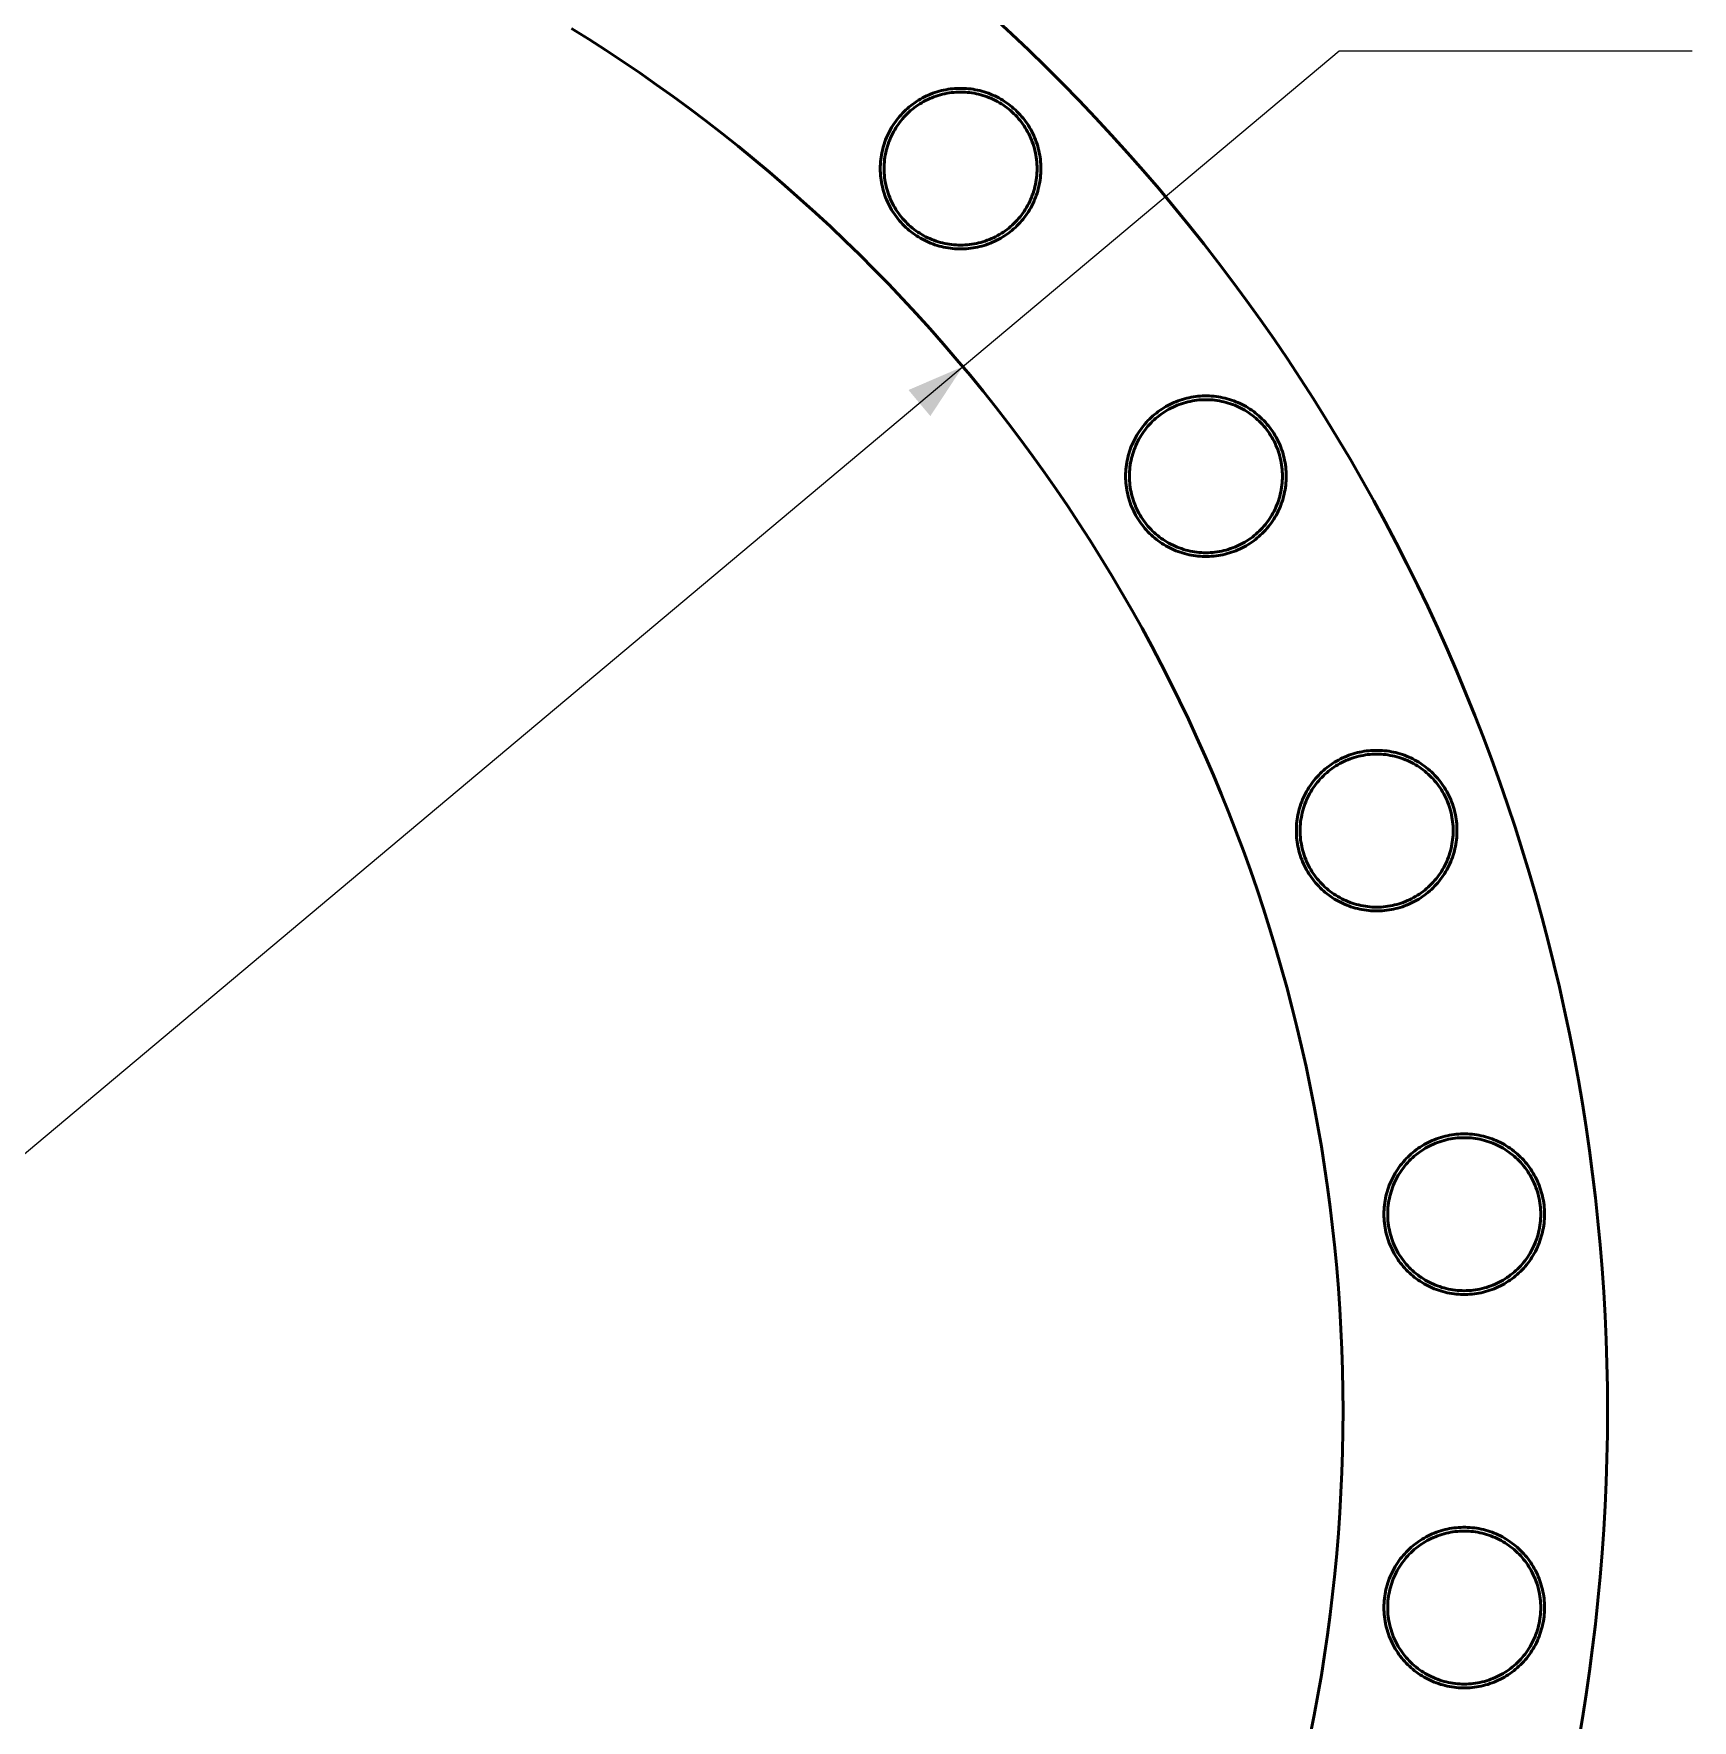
# Model space of a CAD drawing. Header units: millimetres. Extents: x 0 to 841, y 0 to 594.
# Drawn here: x 520.6 to 608.4, y 406.6 to 495.9 of the extents above; entities that cross this region are included whole.
import ezdxf

# ---------------------------------------------------------------- set-up
doc = ezdxf.new("R2010")
doc.units = ezdxf.units.MM
doc.layers.add('COTA', color=7, linetype='CONTINUOUS', lineweight=25)
doc.layers.add('VIS', color=7, linetype='CONTINUOUS', lineweight=50)

msp = doc.modelspace()

# ---------------------------------------------------------------- linework, layer by layer
at = {"layer": 'COTA'}
for p, q in [((438.061, 367.67), (589.738, 494.941)), ((589.738, 494.941), (608.425, 494.941))]:
    msp.add_line(p, q, dxfattribs=at)
msp.add_solid([(569.821, 478.229), (566.944, 476.99), (568.101, 475.611)], dxfattribs=at)
at = {"layer": 'VIS'}
for points in [[(571.474, 496.701), (572.395, 495.846), (573.306, 494.98), (574.206, 494.103), (575.094, 493.214), (575.972, 492.315), (576.838, 491.404), (577.692, 490.483), (578.535, 489.55), (579.366, 488.608), (580.185, 487.655), (580.992, 486.692), (581.787, 485.718), (582.57, 484.735), (583.34, 483.742), (584.097, 482.74), (584.842, 481.728), (585.575, 480.707), (586.294, 479.676), (587, 478.637), (587.693, 477.589), (588.373, 476.532), (589.04, 475.467), (589.693, 474.393), (590.333, 473.312), (590.959, 472.222), (591.571, 471.125), (592.17, 470.02), (592.754, 468.907), (593.325, 467.788), (593.881, 466.661), (594.423, 465.527), (594.951, 464.387), (595.465, 463.24), (595.964, 462.087), (596.448, 460.927), (596.918, 459.762), (597.374, 458.59), (597.814, 457.414), (598.24, 456.231), (598.651, 455.044), (599.046, 453.851), (599.427, 452.653), (599.793, 451.451), (600.143, 450.244), (600.479, 449.033), (600.799, 447.818), (601.104, 446.599), (601.393, 445.376), (601.667, 444.15), (601.926, 442.92), (602.169, 441.687), (602.397, 440.452), (602.609, 439.213), (602.806, 437.972), (602.987, 436.728), (603.152, 435.483), (603.302, 434.235), (603.436, 432.985), (603.554, 431.734), (603.657, 430.482), (603.743, 429.228), (603.814, 427.974), (603.87, 426.718), (603.909, 425.462), (603.933, 424.206), (603.941, 422.949)], [(549.106, 496.135), (550.022, 495.561), (550.931, 494.977), (551.832, 494.38), (552.726, 493.773), (553.612, 493.154), (554.49, 492.525), (555.361, 491.884), (556.223, 491.232), (557.077, 490.57), (557.922, 489.897), (558.759, 489.213), (559.587, 488.519), (560.407, 487.815), (561.218, 487.1), (562.019, 486.375), (562.812, 485.641), (563.595, 484.896), (564.369, 484.141), (565.133, 483.377), (565.887, 482.603), (566.632, 481.82), (567.367, 481.028), (568.092, 480.226), (568.806, 479.416), (569.511, 478.596), (570.205, 477.768), (570.888, 476.931), (571.561, 476.085), (572.224, 475.231), (572.875, 474.369), (573.516, 473.499), (574.146, 472.62), (574.764, 471.734), (575.372, 470.841), (575.968, 469.939), (576.553, 469.03), (577.126, 468.114), (577.688, 467.191), (578.238, 466.261), (578.776, 465.324), (579.303, 464.38), (579.818, 463.43), (580.32, 462.473), (580.811, 461.51), (581.29, 460.541), (581.756, 459.566), (582.21, 458.586), (582.651, 457.599), (583.081, 456.607), (583.497, 455.61), (583.901, 454.608), (584.293, 453.601), (584.672, 452.589), (585.038, 451.572), (585.391, 450.55), (585.732, 449.525), (586.059, 448.495), (586.374, 447.461), (586.675, 446.423), (586.964, 445.382), (587.239, 444.337), (587.501, 443.288), (587.75, 442.237), (587.986, 441.182), (588.208, 440.124), (588.417, 439.064), (588.613, 438.001), (588.796, 436.936), (588.965, 435.869), (589.12, 434.799), (589.263, 433.728), (589.391, 432.655), (589.506, 431.58), (589.608, 430.504), (589.696, 429.427), (589.771, 428.349), (589.832, 427.27), (589.88, 426.191), (589.914, 425.11), (589.934, 424.03), (589.941, 422.949)], [(549.106, 496.135), (550.022, 495.561), (550.931, 494.977), (551.832, 494.38), (552.726, 493.773), (553.612, 493.154), (554.49, 492.525), (555.361, 491.884), (556.223, 491.232), (557.077, 490.57), (557.922, 489.897), (558.759, 489.213), (559.587, 488.519), (560.407, 487.815), (561.218, 487.1), (562.019, 486.375), (562.812, 485.641), (563.595, 484.896), (564.369, 484.141), (565.133, 483.377), (565.887, 482.603), (566.632, 481.82), (567.367, 481.028), (568.092, 480.226), (568.806, 479.416), (569.511, 478.596), (570.205, 477.768), (570.888, 476.931), (571.561, 476.085), (572.224, 475.231), (572.875, 474.369), (573.516, 473.499), (574.146, 472.62), (574.764, 471.734), (575.372, 470.841), (575.968, 469.939), (576.553, 469.03), (577.126, 468.114), (577.688, 467.191), (578.238, 466.261), (578.776, 465.324), (579.303, 464.38), (579.818, 463.43), (580.32, 462.473), (580.811, 461.51), (581.29, 460.541), (581.756, 459.566), (582.21, 458.586), (582.651, 457.599), (583.081, 456.607), (583.497, 455.61), (583.901, 454.608), (584.293, 453.601), (584.672, 452.589), (585.038, 451.572), (585.391, 450.55), (585.732, 449.525), (586.059, 448.495), (586.374, 447.461), (586.675, 446.423), (586.964, 445.382), (587.239, 444.337), (587.501, 443.288), (587.75, 442.237), (587.986, 441.182), (588.208, 440.124), (588.417, 439.064), (588.613, 438.001), (588.796, 436.936), (588.965, 435.869), (589.12, 434.799), (589.263, 433.728), (589.391, 432.655), (589.506, 431.58), (589.608, 430.504), (589.696, 429.427), (589.771, 428.349), (589.832, 427.27), (589.88, 426.191), (589.914, 425.11), (589.934, 424.03), (589.941, 422.949)], [(573.952, 488.71), (573.95, 488.83), (573.945, 488.951), (573.936, 489.071), (573.924, 489.19), (573.909, 489.31), (573.89, 489.428), (573.868, 489.547), (573.843, 489.664), (573.814, 489.781), (573.783, 489.897), (573.747, 490.012), (573.709, 490.126), (573.667, 490.239), (573.622, 490.35), (573.574, 490.461), (573.523, 490.57), (573.469, 490.677), (573.412, 490.783), (573.352, 490.887), (573.289, 490.989), (573.223, 491.09), (573.154, 491.189), (573.082, 491.285), (573.008, 491.38), (572.931, 491.473), (572.852, 491.563), (572.77, 491.651), (572.685, 491.737), (572.599, 491.82), (572.509, 491.901), (572.418, 491.979), (572.324, 492.054), (572.229, 492.127), (572.131, 492.197), (572.031, 492.265), (571.93, 492.329), (571.827, 492.391), (571.722, 492.449), (571.615, 492.505), (571.507, 492.558), (571.397, 492.607), (571.286, 492.654), (571.174, 492.697), (571.061, 492.737), (570.946, 492.774), (570.831, 492.807), (570.714, 492.838), (570.597, 492.865), (570.479, 492.888), (570.361, 492.909), (570.241, 492.926), (570.122, 492.939), (570.002, 492.95), (569.882, 492.956), (569.762, 492.96), (569.641, 492.96), (569.521, 492.956), (569.401, 492.95), (569.281, 492.939), (569.162, 492.926), (569.043, 492.909), (568.924, 492.888), (568.806, 492.865), (568.689, 492.838), (568.573, 492.807), (568.457, 492.774), (568.343, 492.737), (568.229, 492.697), (568.117, 492.654), (568.006, 492.607), (567.896, 492.558), (567.788, 492.505), (567.682, 492.449), (567.577, 492.391), (567.473, 492.329), (567.372, 492.265), (567.272, 492.197), (567.174, 492.127), (567.079, 492.054), (566.985, 491.979), (566.894, 491.901), (566.805, 491.82), (566.718, 491.737), (566.633, 491.651), (566.551, 491.563), (566.472, 491.473), (566.395, 491.38), (566.321, 491.285), (566.249, 491.189), (566.18, 491.09), (566.115, 490.989), (566.051, 490.887), (565.991, 490.783), (565.934, 490.677), (565.88, 490.57), (565.829, 490.461), (565.781, 490.35), (565.736, 490.239), (565.694, 490.126), (565.656, 490.012), (565.621, 489.897), (565.589, 489.781), (565.56, 489.664), (565.535, 489.547), (565.513, 489.428), (565.494, 489.31), (565.479, 489.19), (565.467, 489.071), (565.458, 488.951), (565.453, 488.83), (565.452, 488.71), (565.453, 488.59), (565.458, 488.47), (565.467, 488.35), (565.479, 488.23), (565.494, 488.111), (565.513, 487.992), (565.535, 487.874), (565.56, 487.756), (565.589, 487.639), (565.621, 487.523), (565.656, 487.408), (565.694, 487.294), (565.736, 487.181), (565.781, 487.07), (565.829, 486.96), (565.88, 486.851), (565.934, 486.743), (565.991, 486.637), (566.051, 486.533), (566.115, 486.431), (566.18, 486.33), (566.249, 486.232), (566.321, 486.135), (566.395, 486.04), (566.472, 485.948), (566.551, 485.857), (566.633, 485.769), (566.718, 485.684), (566.805, 485.601), (566.894, 485.52), (566.985, 485.442), (567.079, 485.366), (567.174, 485.293), (567.272, 485.223), (567.372, 485.156), (567.473, 485.091), (567.577, 485.03), (567.682, 484.971), (567.788, 484.915), (567.896, 484.863), (568.006, 484.813), (568.117, 484.767), (568.229, 484.723), (568.343, 484.683), (568.457, 484.646), (568.573, 484.613), (568.689, 484.583), (568.806, 484.556), (568.924, 484.532), (569.043, 484.512), (569.162, 484.495), (569.281, 484.481), (569.401, 484.471), (569.521, 484.464), (569.641, 484.461), (569.762, 484.461), (569.882, 484.464), (570.002, 484.471), (570.122, 484.481), (570.241, 484.495), (570.361, 484.512), (570.479, 484.532), (570.597, 484.556), (570.714, 484.583), (570.831, 484.613), (570.946, 484.646), (571.061, 484.683), (571.174, 484.723), (571.286, 484.767), (571.397, 484.813), (571.507, 484.863), (571.615, 484.915), (571.722, 484.971), (571.827, 485.03), (571.93, 485.091), (572.031, 485.156), (572.131, 485.223), (572.229, 485.293), (572.324, 485.366), (572.418, 485.442), (572.509, 485.52), (572.599, 485.601), (572.685, 485.684), (572.77, 485.769), (572.852, 485.857), (572.931, 485.948), (573.008, 486.04), (573.082, 486.135), (573.154, 486.232), (573.223, 486.33), (573.289, 486.431), (573.352, 486.533), (573.412, 486.637), (573.469, 486.743), (573.523, 486.851), (573.574, 486.96), (573.622, 487.07), (573.667, 487.181), (573.709, 487.294), (573.747, 487.408), (573.783, 487.523), (573.814, 487.639), (573.843, 487.756), (573.868, 487.874), (573.89, 487.992), (573.909, 488.111), (573.924, 488.23), (573.936, 488.35), (573.945, 488.47), (573.95, 488.59), (573.952, 488.71)], [(573.752, 488.71), (573.75, 488.59), (573.744, 488.47), (573.736, 488.351), (573.723, 488.231), (573.707, 488.112), (573.688, 487.994), (573.665, 487.876), (573.638, 487.759), (573.608, 487.643), (573.575, 487.527), (573.538, 487.413), (573.498, 487.3), (573.455, 487.188), (573.408, 487.078), (573.358, 486.968), (573.305, 486.861), (573.248, 486.755), (573.189, 486.651), (573.126, 486.548), (573.061, 486.448), (572.992, 486.349), (572.921, 486.253), (572.847, 486.158), (572.77, 486.066), (572.69, 485.976), (572.608, 485.889), (572.523, 485.804), (572.435, 485.722), (572.346, 485.642), (572.253, 485.565), (572.159, 485.491), (572.063, 485.42), (571.964, 485.351), (571.864, 485.286), (571.761, 485.223), (571.657, 485.163), (571.551, 485.107), (571.443, 485.054), (571.334, 485.004), (571.224, 484.957), (571.112, 484.914), (570.999, 484.874), (570.884, 484.837), (570.769, 484.803), (570.653, 484.773), (570.536, 484.747), (570.418, 484.724), (570.3, 484.705), (570.181, 484.689), (570.061, 484.676), (569.942, 484.667), (569.822, 484.662), (569.702, 484.66), (569.582, 484.662), (569.462, 484.667), (569.342, 484.676), (569.223, 484.689), (569.104, 484.705), (568.985, 484.724), (568.867, 484.747), (568.75, 484.773), (568.634, 484.803), (568.519, 484.837), (568.405, 484.874), (568.291, 484.914), (568.18, 484.957), (568.069, 485.004), (567.96, 485.054), (567.852, 485.107), (567.746, 485.163), (567.642, 485.223), (567.54, 485.286), (567.439, 485.351), (567.341, 485.42), (567.244, 485.491), (567.15, 485.565), (567.058, 485.642), (566.968, 485.722), (566.881, 485.804), (566.796, 485.889), (566.713, 485.976), (566.634, 486.066), (566.557, 486.158), (566.482, 486.253), (566.411, 486.349), (566.343, 486.448), (566.277, 486.548), (566.214, 486.651), (566.155, 486.755), (566.098, 486.861), (566.045, 486.968), (565.995, 487.078), (565.949, 487.188), (565.905, 487.3), (565.865, 487.413), (565.828, 487.527), (565.795, 487.643), (565.765, 487.759), (565.738, 487.876), (565.715, 487.994), (565.696, 488.112), (565.68, 488.231), (565.668, 488.351), (565.659, 488.47), (565.653, 488.59), (565.652, 488.71), (565.653, 488.83), (565.659, 488.95), (565.668, 489.07), (565.68, 489.189), (565.696, 489.308), (565.715, 489.427), (565.738, 489.544), (565.765, 489.661), (565.795, 489.778), (565.828, 489.893), (565.865, 490.007), (565.905, 490.12), (565.949, 490.232), (565.995, 490.343), (566.045, 490.452), (566.098, 490.56), (566.155, 490.665), (566.214, 490.77), (566.277, 490.872), (566.343, 490.973), (566.411, 491.071), (566.482, 491.168), (566.557, 491.262), (566.634, 491.354), (566.713, 491.444), (566.796, 491.531), (566.881, 491.616), (566.968, 491.698), (567.058, 491.778), (567.15, 491.855), (567.244, 491.929), (567.341, 492.001), (567.439, 492.069), (567.54, 492.135), (567.642, 492.197), (567.746, 492.257), (567.852, 492.313), (567.96, 492.367), (568.069, 492.417), (568.18, 492.463), (568.291, 492.507), (568.405, 492.547), (568.519, 492.584), (568.634, 492.617), (568.75, 492.647), (568.867, 492.673), (568.985, 492.696), (569.104, 492.716), (569.223, 492.732), (569.342, 492.744), (569.462, 492.753), (569.582, 492.758), (569.702, 492.76), (569.822, 492.758), (569.942, 492.753), (570.061, 492.744), (570.181, 492.732), (570.3, 492.716), (570.418, 492.696), (570.536, 492.673), (570.653, 492.647), (570.769, 492.617), (570.884, 492.584), (570.999, 492.547), (571.112, 492.507), (571.224, 492.463), (571.334, 492.417), (571.443, 492.367), (571.551, 492.313), (571.657, 492.257), (571.761, 492.197), (571.864, 492.135), (571.964, 492.069), (572.063, 492.001), (572.159, 491.929), (572.253, 491.855), (572.346, 491.778), (572.435, 491.698), (572.523, 491.616), (572.608, 491.531), (572.69, 491.444), (572.77, 491.354), (572.847, 491.262), (572.921, 491.168), (572.992, 491.071), (573.061, 490.973), (573.126, 490.872), (573.189, 490.77), (573.248, 490.665), (573.305, 490.56), (573.358, 490.452), (573.408, 490.343), (573.455, 490.232), (573.498, 490.12), (573.538, 490.007), (573.575, 489.893), (573.608, 489.778), (573.638, 489.661), (573.665, 489.544), (573.688, 489.427), (573.707, 489.308), (573.723, 489.189), (573.736, 489.07), (573.744, 488.95), (573.75, 488.83), (573.752, 488.71)], [(586.936, 472.428), (586.934, 472.548), (586.929, 472.669), (586.921, 472.789), (586.909, 472.908), (586.894, 473.028), (586.875, 473.146), (586.853, 473.265), (586.828, 473.382), (586.799, 473.499), (586.767, 473.615), (586.732, 473.73), (586.693, 473.844), (586.652, 473.957), (586.607, 474.069), (586.559, 474.179), (586.508, 474.288), (586.454, 474.395), (586.396, 474.501), (586.336, 474.605), (586.273, 474.708), (586.207, 474.808), (586.138, 474.907), (586.067, 475.004), (585.993, 475.098), (585.916, 475.191), (585.836, 475.281), (585.754, 475.369), (585.67, 475.455), (585.583, 475.538), (585.494, 475.619), (585.402, 475.697), (585.309, 475.772), (585.213, 475.845), (585.116, 475.915), (585.016, 475.983), (584.914, 476.047), (584.811, 476.109), (584.706, 476.167), (584.599, 476.223), (584.491, 476.276), (584.382, 476.325), (584.271, 476.372), (584.158, 476.415), (584.045, 476.455), (583.931, 476.492), (583.815, 476.526), (583.699, 476.556), (583.581, 476.583), (583.463, 476.607), (583.345, 476.627), (583.226, 476.644), (583.106, 476.657), (582.986, 476.668), (582.866, 476.674), (582.746, 476.678), (582.626, 476.678), (582.506, 476.674), (582.386, 476.668), (582.266, 476.657), (582.146, 476.644), (582.027, 476.627), (581.909, 476.607), (581.791, 476.583), (581.673, 476.556), (581.557, 476.526), (581.442, 476.492), (581.327, 476.455), (581.214, 476.415), (581.101, 476.372), (580.99, 476.325), (580.881, 476.276), (580.773, 476.223), (580.666, 476.167), (580.561, 476.109), (580.458, 476.047), (580.356, 475.983), (580.257, 475.915), (580.159, 475.845), (580.063, 475.772), (579.97, 475.697), (579.878, 475.619), (579.789, 475.538), (579.702, 475.455), (579.618, 475.369), (579.536, 475.281), (579.456, 475.191), (579.379, 475.098), (579.305, 475.004), (579.234, 474.907), (579.165, 474.808), (579.099, 474.708), (579.036, 474.605), (578.976, 474.501), (578.919, 474.395), (578.864, 474.288), (578.813, 474.179), (578.765, 474.069), (578.72, 473.957), (578.679, 473.844), (578.64, 473.73), (578.605, 473.615), (578.573, 473.499), (578.545, 473.382), (578.519, 473.265), (578.497, 473.146), (578.479, 473.028), (578.463, 472.908), (578.451, 472.789), (578.443, 472.669), (578.438, 472.548), (578.436, 472.428), (578.438, 472.308), (578.443, 472.188), (578.451, 472.068), (578.463, 471.948), (578.479, 471.829), (578.497, 471.71), (578.519, 471.592), (578.545, 471.474), (578.573, 471.357), (578.605, 471.241), (578.64, 471.126), (578.679, 471.012), (578.72, 470.9), (578.765, 470.788), (578.813, 470.678), (578.864, 470.569), (578.919, 470.461), (578.976, 470.356), (579.036, 470.251), (579.099, 470.149), (579.165, 470.048), (579.234, 469.95), (579.305, 469.853), (579.379, 469.758), (579.456, 469.666), (579.536, 469.575), (579.618, 469.487), (579.702, 469.402), (579.789, 469.319), (579.878, 469.238), (579.97, 469.16), (580.063, 469.084), (580.159, 469.011), (580.257, 468.941), (580.356, 468.874), (580.458, 468.809), (580.561, 468.748), (580.666, 468.689), (580.773, 468.633), (580.881, 468.581), (580.99, 468.531), (581.101, 468.485), (581.214, 468.441), (581.327, 468.401), (581.442, 468.365), (581.557, 468.331), (581.673, 468.301), (581.791, 468.274), (581.909, 468.25), (582.027, 468.23), (582.146, 468.213), (582.266, 468.199), (582.386, 468.189), (582.506, 468.182), (582.626, 468.179), (582.746, 468.179), (582.866, 468.182), (582.986, 468.189), (583.106, 468.199), (583.226, 468.213), (583.345, 468.23), (583.463, 468.25), (583.581, 468.274), (583.699, 468.301), (583.815, 468.331), (583.931, 468.365), (584.045, 468.401), (584.158, 468.441), (584.271, 468.485), (584.382, 468.531), (584.491, 468.581), (584.599, 468.633), (584.706, 468.689), (584.811, 468.748), (584.914, 468.809), (585.016, 468.874), (585.116, 468.941), (585.213, 469.011), (585.309, 469.084), (585.402, 469.16), (585.494, 469.238), (585.583, 469.319), (585.67, 469.402), (585.754, 469.487), (585.836, 469.575), (585.916, 469.666), (585.993, 469.758), (586.067, 469.853), (586.138, 469.95), (586.207, 470.048), (586.273, 470.149), (586.336, 470.251), (586.396, 470.356), (586.454, 470.461), (586.508, 470.569), (586.559, 470.678), (586.607, 470.788), (586.652, 470.9), (586.693, 471.012), (586.732, 471.126), (586.767, 471.241), (586.799, 471.357), (586.828, 471.474), (586.853, 471.592), (586.875, 471.71), (586.894, 471.829), (586.909, 471.948), (586.921, 472.068), (586.929, 472.188), (586.934, 472.308), (586.936, 472.428)], [(586.736, 472.428), (586.734, 472.308), (586.729, 472.188), (586.72, 472.069), (586.708, 471.949), (586.692, 471.83), (586.672, 471.712), (586.649, 471.594), (586.623, 471.477), (586.593, 471.361), (586.559, 471.245), (586.523, 471.131), (586.483, 471.018), (586.439, 470.906), (586.392, 470.796), (586.342, 470.686), (586.289, 470.579), (586.233, 470.473), (586.173, 470.369), (586.111, 470.266), (586.045, 470.166), (585.977, 470.067), (585.905, 469.971), (585.831, 469.876), (585.754, 469.784), (585.674, 469.695), (585.592, 469.607), (585.507, 469.522), (585.42, 469.44), (585.33, 469.36), (585.238, 469.283), (585.144, 469.209), (585.047, 469.138), (584.949, 469.069), (584.848, 469.004), (584.746, 468.941), (584.641, 468.882), (584.535, 468.825), (584.428, 468.772), (584.319, 468.722), (584.208, 468.675), (584.096, 468.632), (583.983, 468.592), (583.869, 468.555), (583.754, 468.521), (583.637, 468.492), (583.52, 468.465), (583.402, 468.442), (583.284, 468.423), (583.165, 468.407), (583.046, 468.394), (582.926, 468.385), (582.806, 468.38), (582.686, 468.378), (582.566, 468.38), (582.446, 468.385), (582.326, 468.394), (582.207, 468.407), (582.088, 468.423), (581.97, 468.442), (581.852, 468.465), (581.735, 468.492), (581.619, 468.521), (581.503, 468.555), (581.389, 468.592), (581.276, 468.632), (581.164, 468.675), (581.053, 468.722), (580.944, 468.772), (580.837, 468.825), (580.731, 468.882), (580.626, 468.941), (580.524, 469.004), (580.424, 469.069), (580.325, 469.138), (580.228, 469.209), (580.134, 469.283), (580.042, 469.36), (579.952, 469.44), (579.865, 469.522), (579.78, 469.607), (579.698, 469.695), (579.618, 469.784), (579.541, 469.876), (579.467, 469.971), (579.395, 470.067), (579.327, 470.166), (579.261, 470.266), (579.199, 470.369), (579.139, 470.473), (579.083, 470.579), (579.03, 470.686), (578.98, 470.796), (578.933, 470.906), (578.889, 471.018), (578.849, 471.131), (578.813, 471.245), (578.779, 471.361), (578.749, 471.477), (578.723, 471.594), (578.7, 471.712), (578.68, 471.83), (578.664, 471.949), (578.652, 472.069), (578.643, 472.188), (578.638, 472.308), (578.636, 472.428), (578.638, 472.548), (578.643, 472.668), (578.652, 472.788), (578.664, 472.907), (578.68, 473.026), (578.7, 473.145), (578.723, 473.262), (578.749, 473.38), (578.779, 473.496), (578.813, 473.611), (578.849, 473.725), (578.889, 473.838), (578.933, 473.95), (578.98, 474.061), (579.03, 474.17), (579.083, 474.278), (579.139, 474.384), (579.199, 474.488), (579.261, 474.59), (579.327, 474.691), (579.395, 474.789), (579.467, 474.886), (579.541, 474.98), (579.618, 475.072), (579.698, 475.162), (579.78, 475.249), (579.865, 475.334), (579.952, 475.416), (580.042, 475.496), (580.134, 475.573), (580.228, 475.647), (580.325, 475.719), (580.424, 475.787), (580.524, 475.853), (580.626, 475.915), (580.731, 475.975), (580.837, 476.031), (580.944, 476.085), (581.053, 476.135), (581.164, 476.181), (581.276, 476.225), (581.389, 476.265), (581.503, 476.302), (581.619, 476.335), (581.735, 476.365), (581.852, 476.391), (581.97, 476.414), (582.088, 476.434), (582.207, 476.45), (582.326, 476.462), (582.446, 476.471), (582.566, 476.476), (582.686, 476.478), (582.806, 476.476), (582.926, 476.471), (583.046, 476.462), (583.165, 476.45), (583.284, 476.434), (583.402, 476.414), (583.52, 476.391), (583.637, 476.365), (583.754, 476.335), (583.869, 476.302), (583.983, 476.265), (584.096, 476.225), (584.208, 476.181), (584.319, 476.135), (584.428, 476.085), (584.535, 476.031), (584.641, 475.975), (584.746, 475.915), (584.848, 475.853), (584.949, 475.787), (585.047, 475.719), (585.144, 475.647), (585.238, 475.573), (585.33, 475.496), (585.42, 475.416), (585.507, 475.334), (585.592, 475.249), (585.674, 475.162), (585.754, 475.072), (585.831, 474.98), (585.905, 474.886), (585.977, 474.789), (586.045, 474.691), (586.111, 474.59), (586.173, 474.488), (586.233, 474.384), (586.289, 474.278), (586.342, 474.17), (586.392, 474.061), (586.439, 473.95), (586.483, 473.838), (586.523, 473.725), (586.559, 473.611), (586.593, 473.496), (586.623, 473.38), (586.649, 473.262), (586.672, 473.145), (586.692, 473.026), (586.708, 472.907), (586.72, 472.788), (586.729, 472.668), (586.734, 472.548), (586.736, 472.428)], [(595.972, 453.665), (595.97, 453.785), (595.965, 453.906), (595.957, 454.026), (595.945, 454.145), (595.929, 454.265), (595.911, 454.383), (595.889, 454.502), (595.863, 454.619), (595.835, 454.736), (595.803, 454.852), (595.768, 454.967), (595.729, 455.081), (595.687, 455.194), (595.643, 455.305), (595.595, 455.416), (595.543, 455.525), (595.489, 455.632), (595.432, 455.738), (595.372, 455.842), (595.309, 455.944), (595.243, 456.045), (595.174, 456.144), (595.103, 456.24), (595.028, 456.335), (594.952, 456.428), (594.872, 456.518), (594.79, 456.606), (594.706, 456.692), (594.619, 456.775), (594.53, 456.856), (594.438, 456.934), (594.345, 457.009), (594.249, 457.082), (594.151, 457.152), (594.052, 457.22), (593.95, 457.284), (593.847, 457.346), (593.742, 457.404), (593.635, 457.46), (593.527, 457.513), (593.417, 457.562), (593.306, 457.609), (593.194, 457.652), (593.081, 457.692), (592.966, 457.729), (592.851, 457.762), (592.734, 457.793), (592.617, 457.82), (592.499, 457.843), (592.381, 457.864), (592.262, 457.881), (592.142, 457.894), (592.022, 457.905), (591.902, 457.911), (591.782, 457.915), (591.662, 457.915), (591.541, 457.911), (591.421, 457.905), (591.302, 457.894), (591.182, 457.881), (591.063, 457.864), (590.944, 457.843), (590.826, 457.82), (590.709, 457.793), (590.593, 457.762), (590.477, 457.729), (590.363, 457.692), (590.249, 457.652), (590.137, 457.609), (590.026, 457.562), (589.917, 457.513), (589.808, 457.46), (589.702, 457.404), (589.597, 457.346), (589.494, 457.284), (589.392, 457.22), (589.292, 457.152), (589.195, 457.082), (589.099, 457.009), (589.005, 456.934), (588.914, 456.856), (588.825, 456.775), (588.738, 456.692), (588.654, 456.606), (588.572, 456.518), (588.492, 456.428), (588.415, 456.335), (588.341, 456.24), (588.269, 456.144), (588.201, 456.045), (588.135, 455.944), (588.072, 455.842), (588.012, 455.738), (587.954, 455.632), (587.9, 455.525), (587.849, 455.416), (587.801, 455.305), (587.756, 455.194), (587.715, 455.081), (587.676, 454.967), (587.641, 454.852), (587.609, 454.736), (587.58, 454.619), (587.555, 454.502), (587.533, 454.383), (587.514, 454.265), (587.499, 454.145), (587.487, 454.026), (587.479, 453.906), (587.474, 453.785), (587.472, 453.665), (587.474, 453.545), (587.479, 453.425), (587.487, 453.305), (587.499, 453.185), (587.514, 453.066), (587.533, 452.947), (587.555, 452.829), (587.58, 452.711), (587.609, 452.594), (587.641, 452.478), (587.676, 452.363), (587.715, 452.249), (587.756, 452.137), (587.801, 452.025), (587.849, 451.915), (587.9, 451.806), (587.954, 451.698), (588.012, 451.592), (588.072, 451.488), (588.135, 451.386), (588.201, 451.285), (588.269, 451.187), (588.341, 451.09), (588.415, 450.995), (588.492, 450.903), (588.572, 450.812), (588.654, 450.724), (588.738, 450.639), (588.825, 450.556), (588.914, 450.475), (589.005, 450.397), (589.099, 450.321), (589.195, 450.248), (589.292, 450.178), (589.392, 450.111), (589.494, 450.046), (589.597, 449.985), (589.702, 449.926), (589.808, 449.87), (589.917, 449.818), (590.026, 449.768), (590.137, 449.722), (590.249, 449.678), (590.363, 449.638), (590.477, 449.601), (590.593, 449.568), (590.709, 449.538), (590.826, 449.511), (590.944, 449.487), (591.063, 449.467), (591.182, 449.45), (591.302, 449.436), (591.421, 449.426), (591.541, 449.419), (591.662, 449.416), (591.782, 449.416), (591.902, 449.419), (592.022, 449.426), (592.142, 449.436), (592.262, 449.45), (592.381, 449.467), (592.499, 449.487), (592.617, 449.511), (592.734, 449.538), (592.851, 449.568), (592.966, 449.601), (593.081, 449.638), (593.194, 449.678), (593.306, 449.722), (593.417, 449.768), (593.527, 449.818), (593.635, 449.87), (593.742, 449.926), (593.847, 449.985), (593.95, 450.046), (594.052, 450.111), (594.151, 450.178), (594.249, 450.248), (594.345, 450.321), (594.438, 450.397), (594.53, 450.475), (594.619, 450.556), (594.706, 450.639), (594.79, 450.724), (594.872, 450.812), (594.952, 450.903), (595.028, 450.995), (595.103, 451.09), (595.174, 451.187), (595.243, 451.285), (595.309, 451.386), (595.372, 451.488), (595.432, 451.592), (595.489, 451.698), (595.543, 451.806), (595.595, 451.915), (595.643, 452.025), (595.687, 452.137), (595.729, 452.249), (595.768, 452.363), (595.803, 452.478), (595.835, 452.594), (595.863, 452.711), (595.889, 452.829), (595.911, 452.947), (595.929, 453.066), (595.945, 453.185), (595.957, 453.305), (595.965, 453.425), (595.97, 453.545), (595.972, 453.665)], [(595.772, 453.665), (595.77, 453.545), (595.765, 453.425), (595.756, 453.306), (595.743, 453.186), (595.727, 453.067), (595.708, 452.949), (595.685, 452.831), (595.659, 452.714), (595.629, 452.598), (595.595, 452.482), (595.559, 452.368), (595.518, 452.255), (595.475, 452.143), (595.428, 452.033), (595.378, 451.923), (595.325, 451.816), (595.269, 451.71), (595.209, 451.606), (595.146, 451.503), (595.081, 451.403), (595.012, 451.304), (594.941, 451.208), (594.867, 451.113), (594.79, 451.021), (594.71, 450.932), (594.628, 450.844), (594.543, 450.759), (594.456, 450.677), (594.366, 450.597), (594.274, 450.52), (594.179, 450.446), (594.083, 450.375), (593.984, 450.306), (593.884, 450.241), (593.781, 450.178), (593.677, 450.118), (593.571, 450.062), (593.464, 450.009), (593.354, 449.959), (593.244, 449.912), (593.132, 449.869), (593.019, 449.829), (592.905, 449.792), (592.789, 449.758), (592.673, 449.729), (592.556, 449.702), (592.438, 449.679), (592.32, 449.66), (592.201, 449.644), (592.081, 449.631), (591.962, 449.622), (591.842, 449.617), (591.722, 449.615), (591.602, 449.617), (591.482, 449.622), (591.362, 449.631), (591.243, 449.644), (591.124, 449.66), (591.005, 449.679), (590.888, 449.702), (590.771, 449.729), (590.654, 449.758), (590.539, 449.792), (590.425, 449.829), (590.312, 449.869), (590.2, 449.912), (590.089, 449.959), (589.98, 450.009), (589.872, 450.062), (589.767, 450.118), (589.662, 450.178), (589.56, 450.241), (589.459, 450.306), (589.361, 450.375), (589.264, 450.446), (589.17, 450.52), (589.078, 450.597), (588.988, 450.677), (588.901, 450.759), (588.816, 450.844), (588.734, 450.932), (588.654, 451.021), (588.577, 451.113), (588.503, 451.208), (588.431, 451.304), (588.363, 451.403), (588.297, 451.503), (588.235, 451.606), (588.175, 451.71), (588.119, 451.816), (588.065, 451.923), (588.015, 452.033), (587.969, 452.143), (587.925, 452.255), (587.885, 452.368), (587.848, 452.482), (587.815, 452.598), (587.785, 452.714), (587.759, 452.831), (587.736, 452.949), (587.716, 453.067), (587.7, 453.186), (587.688, 453.306), (587.679, 453.425), (587.674, 453.545), (587.672, 453.665), (587.674, 453.785), (587.679, 453.905), (587.688, 454.025), (587.7, 454.144), (587.716, 454.263), (587.736, 454.382), (587.759, 454.499), (587.785, 454.616), (587.815, 454.733), (587.848, 454.848), (587.885, 454.962), (587.925, 455.075), (587.969, 455.187), (588.015, 455.298), (588.065, 455.407), (588.119, 455.515), (588.175, 455.621), (588.235, 455.725), (588.297, 455.827), (588.363, 455.928), (588.431, 456.026), (588.503, 456.123), (588.577, 456.217), (588.654, 456.309), (588.734, 456.399), (588.816, 456.486), (588.901, 456.571), (588.988, 456.653), (589.078, 456.733), (589.17, 456.81), (589.264, 456.884), (589.361, 456.956), (589.459, 457.024), (589.56, 457.09), (589.662, 457.152), (589.767, 457.212), (589.872, 457.268), (589.98, 457.322), (590.089, 457.372), (590.2, 457.418), (590.312, 457.462), (590.425, 457.502), (590.539, 457.539), (590.654, 457.572), (590.771, 457.602), (590.888, 457.628), (591.005, 457.651), (591.124, 457.671), (591.243, 457.687), (591.362, 457.699), (591.482, 457.708), (591.602, 457.713), (591.722, 457.715), (591.842, 457.713), (591.962, 457.708), (592.081, 457.699), (592.201, 457.687), (592.32, 457.671), (592.438, 457.651), (592.556, 457.628), (592.673, 457.602), (592.789, 457.572), (592.905, 457.539), (593.019, 457.502), (593.132, 457.462), (593.244, 457.418), (593.354, 457.372), (593.464, 457.322), (593.571, 457.268), (593.677, 457.212), (593.781, 457.152), (593.884, 457.09), (593.984, 457.024), (594.083, 456.956), (594.179, 456.884), (594.274, 456.81), (594.366, 456.733), (594.456, 456.653), (594.543, 456.571), (594.628, 456.486), (594.71, 456.399), (594.79, 456.309), (594.867, 456.217), (594.941, 456.123), (595.012, 456.026), (595.081, 455.928), (595.146, 455.827), (595.209, 455.725), (595.269, 455.621), (595.325, 455.515), (595.378, 455.407), (595.428, 455.298), (595.475, 455.187), (595.518, 455.075), (595.559, 454.962), (595.595, 454.848), (595.629, 454.733), (595.659, 454.616), (595.685, 454.499), (595.708, 454.382), (595.727, 454.263), (595.743, 454.144), (595.756, 454.025), (595.765, 453.905), (595.77, 453.785), (595.772, 453.665)], [(600.606, 433.362), (600.604, 433.482), (600.599, 433.602), (600.591, 433.722), (600.579, 433.842), (600.563, 433.961), (600.545, 434.08), (600.523, 434.198), (600.497, 434.316), (600.469, 434.433), (600.437, 434.549), (600.402, 434.664), (600.363, 434.778), (600.321, 434.891), (600.277, 435.002), (600.229, 435.113), (600.178, 435.221), (600.123, 435.329), (600.066, 435.435), (600.006, 435.539), (599.943, 435.641), (599.877, 435.742), (599.808, 435.841), (599.737, 435.937), (599.663, 436.032), (599.586, 436.124), (599.506, 436.215), (599.424, 436.303), (599.34, 436.388), (599.253, 436.472), (599.164, 436.552), (599.072, 436.63), (598.979, 436.706), (598.883, 436.779), (598.785, 436.849), (598.686, 436.916), (598.584, 436.981), (598.481, 437.043), (598.376, 437.101), (598.269, 437.157), (598.161, 437.21), (598.052, 437.259), (597.941, 437.305), (597.828, 437.349), (597.715, 437.389), (597.6, 437.426), (597.485, 437.459), (597.369, 437.49), (597.251, 437.517), (597.133, 437.54), (597.015, 437.561), (596.896, 437.578), (596.776, 437.591), (596.656, 437.601), (596.536, 437.608), (596.416, 437.612), (596.296, 437.612), (596.176, 437.608), (596.055, 437.601), (595.936, 437.591), (595.816, 437.578), (595.697, 437.561), (595.578, 437.54), (595.461, 437.517), (595.343, 437.49), (595.227, 437.459), (595.111, 437.426), (594.997, 437.389), (594.884, 437.349), (594.771, 437.305), (594.66, 437.259), (594.551, 437.21), (594.443, 437.157), (594.336, 437.101), (594.231, 437.043), (594.128, 436.981), (594.026, 436.916), (593.926, 436.849), (593.829, 436.779), (593.733, 436.706), (593.639, 436.63), (593.548, 436.552), (593.459, 436.472), (593.372, 436.388), (593.288, 436.303), (593.206, 436.215), (593.126, 436.124), (593.049, 436.032), (592.975, 435.937), (592.904, 435.841), (592.835, 435.742), (592.769, 435.641), (592.706, 435.539), (592.646, 435.435), (592.588, 435.329), (592.534, 435.221), (592.483, 435.113), (592.435, 435.002), (592.39, 434.891), (592.349, 434.778), (592.31, 434.664), (592.275, 434.549), (592.243, 434.433), (592.214, 434.316), (592.189, 434.198), (592.167, 434.08), (592.148, 433.961), (592.133, 433.842), (592.121, 433.722), (592.113, 433.602), (592.108, 433.482), (592.106, 433.362), (592.108, 433.242), (592.113, 433.121), (592.121, 433.002), (592.133, 432.882), (592.148, 432.763), (592.167, 432.644), (592.189, 432.525), (592.214, 432.408), (592.243, 432.291), (592.275, 432.175), (592.31, 432.06), (592.349, 431.946), (592.39, 431.833), (592.435, 431.722), (592.483, 431.611), (592.534, 431.502), (592.588, 431.395), (592.646, 431.289), (592.706, 431.185), (592.769, 431.083), (592.835, 430.982), (592.904, 430.883), (592.975, 430.787), (593.049, 430.692), (593.126, 430.6), (593.206, 430.509), (593.288, 430.421), (593.372, 430.336), (593.459, 430.252), (593.548, 430.172), (593.639, 430.093), (593.733, 430.018), (593.829, 429.945), (593.926, 429.875), (594.026, 429.807), (594.128, 429.743), (594.231, 429.681), (594.336, 429.623), (594.443, 429.567), (594.551, 429.514), (594.66, 429.465), (594.771, 429.418), (594.884, 429.375), (594.997, 429.335), (595.111, 429.298), (595.227, 429.265), (595.343, 429.234), (595.461, 429.207), (595.578, 429.184), (595.697, 429.163), (595.816, 429.146), (595.936, 429.133), (596.055, 429.123), (596.176, 429.116), (596.296, 429.112), (596.416, 429.112), (596.536, 429.116), (596.656, 429.123), (596.776, 429.133), (596.896, 429.146), (597.015, 429.163), (597.133, 429.184), (597.251, 429.207), (597.369, 429.234), (597.485, 429.265), (597.6, 429.298), (597.715, 429.335), (597.828, 429.375), (597.941, 429.418), (598.052, 429.465), (598.161, 429.514), (598.269, 429.567), (598.376, 429.623), (598.481, 429.681), (598.584, 429.743), (598.686, 429.807), (598.785, 429.875), (598.883, 429.945), (598.979, 430.018), (599.072, 430.093), (599.164, 430.172), (599.253, 430.252), (599.34, 430.336), (599.424, 430.421), (599.506, 430.509), (599.586, 430.6), (599.663, 430.692), (599.737, 430.787), (599.808, 430.883), (599.877, 430.982), (599.943, 431.083), (600.006, 431.185), (600.066, 431.289), (600.123, 431.395), (600.178, 431.502), (600.229, 431.611), (600.277, 431.722), (600.321, 431.833), (600.363, 431.946), (600.402, 432.06), (600.437, 432.175), (600.469, 432.291), (600.497, 432.408), (600.523, 432.525), (600.545, 432.644), (600.563, 432.763), (600.579, 432.882), (600.591, 433.002), (600.599, 433.121), (600.604, 433.242), (600.606, 433.362)], [(600.406, 433.362), (600.404, 433.242), (600.399, 433.122), (600.39, 433.002), (600.377, 432.883), (600.362, 432.764), (600.342, 432.646), (600.319, 432.528), (600.293, 432.411), (600.263, 432.294), (600.229, 432.179), (600.193, 432.065), (600.152, 431.952), (600.109, 431.84), (600.062, 431.729), (600.012, 431.62), (599.959, 431.513), (599.903, 431.407), (599.843, 431.302), (599.781, 431.2), (599.715, 431.099), (599.646, 431.001), (599.575, 430.904), (599.501, 430.81), (599.424, 430.718), (599.344, 430.628), (599.262, 430.541), (599.177, 430.456), (599.09, 430.374), (599, 430.294), (598.908, 430.217), (598.813, 430.143), (598.717, 430.071), (598.618, 430.003), (598.518, 429.937), (598.415, 429.875), (598.311, 429.815), (598.205, 429.759), (598.098, 429.706), (597.989, 429.656), (597.878, 429.609), (597.766, 429.565), (597.653, 429.525), (597.539, 429.489), (597.423, 429.455), (597.307, 429.425), (597.19, 429.399), (597.072, 429.376), (596.954, 429.356), (596.835, 429.34), (596.716, 429.328), (596.596, 429.319), (596.476, 429.314), (596.356, 429.312), (596.236, 429.314), (596.116, 429.319), (595.996, 429.328), (595.877, 429.34), (595.758, 429.356), (595.64, 429.376), (595.522, 429.399), (595.405, 429.425), (595.288, 429.455), (595.173, 429.489), (595.059, 429.525), (594.946, 429.565), (594.834, 429.609), (594.723, 429.656), (594.614, 429.706), (594.507, 429.759), (594.401, 429.815), (594.296, 429.875), (594.194, 429.937), (594.093, 430.003), (593.995, 430.071), (593.898, 430.143), (593.804, 430.217), (593.712, 430.294), (593.622, 430.374), (593.535, 430.456), (593.45, 430.541), (593.368, 430.628), (593.288, 430.718), (593.211, 430.81), (593.137, 430.904), (593.065, 431.001), (592.997, 431.099), (592.931, 431.2), (592.869, 431.302), (592.809, 431.407), (592.753, 431.513), (592.7, 431.62), (592.65, 431.729), (592.603, 431.84), (592.559, 431.952), (592.519, 432.065), (592.482, 432.179), (592.449, 432.294), (592.419, 432.411), (592.393, 432.528), (592.37, 432.646), (592.35, 432.764), (592.334, 432.883), (592.322, 433.002), (592.313, 433.122), (592.308, 433.242), (592.306, 433.362), (592.308, 433.482), (592.313, 433.602), (592.322, 433.722), (592.334, 433.841), (592.35, 433.96), (592.37, 434.078), (592.393, 434.196), (592.419, 434.313), (592.449, 434.429), (592.482, 434.545), (592.519, 434.659), (592.559, 434.772), (592.603, 434.884), (592.65, 434.995), (592.7, 435.104), (592.753, 435.211), (592.809, 435.317), (592.869, 435.421), (592.931, 435.524), (592.997, 435.624), (593.065, 435.723), (593.137, 435.819), (593.211, 435.914), (593.288, 436.006), (593.368, 436.096), (593.45, 436.183), (593.535, 436.268), (593.622, 436.35), (593.712, 436.43), (593.804, 436.507), (593.898, 436.581), (593.995, 436.653), (594.093, 436.721), (594.194, 436.787), (594.296, 436.849), (594.401, 436.909), (594.507, 436.965), (594.614, 437.018), (594.723, 437.068), (594.834, 437.115), (594.946, 437.158), (595.059, 437.199), (595.173, 437.235), (595.288, 437.269), (595.405, 437.299), (595.522, 437.325), (595.64, 437.348), (595.758, 437.368), (595.877, 437.384), (595.996, 437.396), (596.116, 437.405), (596.236, 437.41), (596.356, 437.412), (596.476, 437.41), (596.596, 437.405), (596.716, 437.396), (596.835, 437.384), (596.954, 437.368), (597.072, 437.348), (597.19, 437.325), (597.307, 437.299), (597.423, 437.269), (597.539, 437.235), (597.653, 437.199), (597.766, 437.158), (597.878, 437.115), (597.989, 437.068), (598.098, 437.018), (598.205, 436.965), (598.311, 436.909), (598.415, 436.849), (598.518, 436.787), (598.618, 436.721), (598.717, 436.653), (598.813, 436.581), (598.908, 436.507), (599, 436.43), (599.09, 436.35), (599.177, 436.268), (599.262, 436.183), (599.344, 436.096), (599.424, 436.006), (599.501, 435.914), (599.575, 435.819), (599.646, 435.723), (599.715, 435.624), (599.781, 435.524), (599.843, 435.421), (599.903, 435.317), (599.959, 435.211), (600.012, 435.104), (600.062, 434.995), (600.109, 434.884), (600.152, 434.772), (600.193, 434.659), (600.229, 434.545), (600.263, 434.429), (600.293, 434.313), (600.319, 434.196), (600.342, 434.078), (600.362, 433.96), (600.377, 433.841), (600.39, 433.722), (600.399, 433.602), (600.404, 433.482), (600.406, 433.362)], [(589.941, 422.949), (589.934, 421.869), (589.914, 420.788), (589.88, 419.708), (589.832, 418.628), (589.771, 417.549), (589.696, 416.471), (589.608, 415.394), (589.506, 414.318), (589.391, 413.244), (589.263, 412.171), (589.12, 411.099), (588.965, 410.03), (588.796, 408.962), (588.613, 407.897), (588.417, 406.834), (588.208, 405.774)], [(589.941, 422.949), (589.934, 421.869), (589.914, 420.788), (589.88, 419.708), (589.832, 418.628), (589.771, 417.549), (589.696, 416.471), (589.608, 415.394), (589.506, 414.318), (589.391, 413.244), (589.263, 412.171), (589.12, 411.099), (588.965, 410.03), (588.796, 408.962), (588.613, 407.897), (588.417, 406.834), (588.208, 405.774)], [(603.941, 422.949), (603.933, 421.693), (603.909, 420.436), (603.87, 419.18), (603.814, 417.925), (603.743, 416.67), (603.657, 415.417), (603.554, 414.164), (603.436, 412.913), (603.302, 411.664), (603.152, 410.416), (602.987, 409.17), (602.806, 407.927), (602.609, 406.686), (602.397, 405.447)], [(600.606, 412.537), (600.604, 412.657), (600.599, 412.777), (600.591, 412.897), (600.579, 413.017), (600.563, 413.136), (600.545, 413.255), (600.523, 413.373), (600.497, 413.491), (600.469, 413.607), (600.437, 413.723), (600.402, 413.838), (600.363, 413.952), (600.321, 414.065), (600.277, 414.177), (600.229, 414.287), (600.178, 414.396), (600.123, 414.503), (600.066, 414.609), (600.006, 414.713), (599.943, 414.816), (599.877, 414.916), (599.808, 415.015), (599.737, 415.112), (599.663, 415.206), (599.586, 415.299), (599.506, 415.389), (599.424, 415.477), (599.34, 415.563), (599.253, 415.646), (599.164, 415.727), (599.072, 415.805), (598.979, 415.881), (598.883, 415.954), (598.785, 416.024), (598.686, 416.091), (598.584, 416.156), (598.481, 416.217), (598.376, 416.276), (598.269, 416.331), (598.161, 416.384), (598.052, 416.434), (597.941, 416.48), (597.828, 416.523), (597.715, 416.563), (597.6, 416.6), (597.485, 416.634), (597.369, 416.664), (597.251, 416.691), (597.133, 416.715), (597.015, 416.735), (596.896, 416.752), (596.776, 416.766), (596.656, 416.776), (596.536, 416.783), (596.416, 416.786), (596.296, 416.786), (596.176, 416.783), (596.055, 416.776), (595.936, 416.766), (595.816, 416.752), (595.697, 416.735), (595.578, 416.715), (595.461, 416.691), (595.343, 416.664), (595.227, 416.634), (595.111, 416.6), (594.997, 416.563), (594.884, 416.523), (594.771, 416.48), (594.66, 416.434), (594.551, 416.384), (594.443, 416.331), (594.336, 416.276), (594.231, 416.217), (594.128, 416.156), (594.026, 416.091), (593.926, 416.024), (593.829, 415.954), (593.733, 415.881), (593.639, 415.805), (593.548, 415.727), (593.459, 415.646), (593.372, 415.563), (593.288, 415.477), (593.206, 415.389), (593.126, 415.299), (593.049, 415.206), (592.975, 415.112), (592.904, 415.015), (592.835, 414.916), (592.769, 414.816), (592.706, 414.713), (592.646, 414.609), (592.588, 414.503), (592.534, 414.396), (592.483, 414.287), (592.435, 414.177), (592.39, 414.065), (592.349, 413.952), (592.31, 413.838), (592.275, 413.723), (592.243, 413.607), (592.214, 413.491), (592.189, 413.373), (592.167, 413.255), (592.148, 413.136), (592.133, 413.017), (592.121, 412.897), (592.113, 412.777), (592.108, 412.657), (592.106, 412.537), (592.108, 412.416), (592.113, 412.296), (592.121, 412.176), (592.133, 412.056), (592.148, 411.937), (592.167, 411.818), (592.189, 411.7), (592.214, 411.582), (592.243, 411.466), (592.275, 411.35), (592.31, 411.235), (592.349, 411.121), (592.39, 411.008), (592.435, 410.896), (592.483, 410.786), (592.534, 410.677), (592.588, 410.57), (592.646, 410.464), (592.706, 410.36), (592.769, 410.257), (592.835, 410.157), (592.904, 410.058), (592.975, 409.961), (593.049, 409.867), (593.126, 409.774), (593.206, 409.684), (593.288, 409.596), (593.372, 409.51), (593.459, 409.427), (593.548, 409.346), (593.639, 409.268), (593.733, 409.192), (593.829, 409.12), (593.926, 409.049), (594.026, 408.982), (594.128, 408.918), (594.231, 408.856), (594.336, 408.797), (594.443, 408.742), (594.551, 408.689), (594.66, 408.639), (594.771, 408.593), (594.884, 408.55), (594.997, 408.51), (595.111, 408.473), (595.227, 408.439), (595.343, 408.409), (595.461, 408.382), (595.578, 408.358), (595.697, 408.338), (595.816, 408.321), (595.936, 408.307), (596.055, 408.297), (596.176, 408.29), (596.296, 408.287), (596.416, 408.287), (596.536, 408.29), (596.656, 408.297), (596.776, 408.307), (596.896, 408.321), (597.015, 408.338), (597.133, 408.358), (597.251, 408.382), (597.369, 408.409), (597.485, 408.439), (597.6, 408.473), (597.715, 408.51), (597.828, 408.55), (597.941, 408.593), (598.052, 408.639), (598.161, 408.689), (598.269, 408.742), (598.376, 408.797), (598.481, 408.856), (598.584, 408.918), (598.686, 408.982), (598.785, 409.049), (598.883, 409.12), (598.979, 409.192), (599.072, 409.268), (599.164, 409.346), (599.253, 409.427), (599.34, 409.51), (599.424, 409.596), (599.506, 409.684), (599.586, 409.774), (599.663, 409.867), (599.737, 409.961), (599.808, 410.058), (599.877, 410.157), (599.943, 410.257), (600.006, 410.36), (600.066, 410.464), (600.123, 410.57), (600.178, 410.677), (600.229, 410.786), (600.277, 410.896), (600.321, 411.008), (600.363, 411.121), (600.402, 411.235), (600.437, 411.35), (600.469, 411.466), (600.497, 411.582), (600.523, 411.7), (600.545, 411.818), (600.563, 411.937), (600.579, 412.056), (600.591, 412.176), (600.599, 412.296), (600.604, 412.416), (600.606, 412.537)], [(600.406, 412.537), (600.404, 412.417), (600.399, 412.297), (600.39, 412.177), (600.377, 412.058), (600.362, 411.939), (600.342, 411.82), (600.319, 411.702), (600.293, 411.585), (600.263, 411.469), (600.229, 411.354), (600.193, 411.239), (600.152, 411.126), (600.109, 411.014), (600.062, 410.904), (600.012, 410.795), (599.959, 410.687), (599.903, 410.581), (599.843, 410.477), (599.781, 410.375), (599.715, 410.274), (599.646, 410.175), (599.575, 410.079), (599.501, 409.985), (599.424, 409.893), (599.344, 409.803), (599.262, 409.716), (599.177, 409.631), (599.09, 409.548), (599, 409.469), (598.908, 409.392), (598.813, 409.317), (598.717, 409.246), (598.618, 409.177), (598.518, 409.112), (598.415, 409.049), (598.311, 408.99), (598.205, 408.933), (598.098, 408.88), (597.989, 408.83), (597.878, 408.783), (597.766, 408.74), (597.653, 408.7), (597.539, 408.663), (597.423, 408.63), (597.307, 408.6), (597.19, 408.573), (597.072, 408.55), (596.954, 408.531), (596.835, 408.515), (596.716, 408.503), (596.596, 408.494), (596.476, 408.488), (596.356, 408.487), (596.236, 408.488), (596.116, 408.494), (595.996, 408.503), (595.877, 408.515), (595.758, 408.531), (595.64, 408.55), (595.522, 408.573), (595.405, 408.6), (595.288, 408.63), (595.173, 408.663), (595.059, 408.7), (594.946, 408.74), (594.834, 408.783), (594.723, 408.83), (594.614, 408.88), (594.507, 408.933), (594.401, 408.99), (594.296, 409.049), (594.194, 409.112), (594.093, 409.177), (593.995, 409.246), (593.898, 409.317), (593.804, 409.392), (593.712, 409.469), (593.622, 409.548), (593.535, 409.631), (593.45, 409.716), (593.368, 409.803), (593.288, 409.893), (593.211, 409.985), (593.137, 410.079), (593.065, 410.175), (592.997, 410.274), (592.931, 410.375), (592.869, 410.477), (592.809, 410.581), (592.753, 410.687), (592.7, 410.795), (592.65, 410.904), (592.603, 411.014), (592.559, 411.126), (592.519, 411.239), (592.482, 411.354), (592.449, 411.469), (592.419, 411.585), (592.393, 411.702), (592.37, 411.82), (592.35, 411.939), (592.334, 412.058), (592.322, 412.177), (592.313, 412.297), (592.308, 412.417), (592.306, 412.537), (592.308, 412.657), (592.313, 412.776), (592.322, 412.896), (592.334, 413.016), (592.35, 413.135), (592.37, 413.253), (592.393, 413.371), (592.419, 413.488), (592.449, 413.604), (592.482, 413.719), (592.519, 413.834), (592.559, 413.947), (592.603, 414.059), (592.65, 414.169), (592.7, 414.278), (592.753, 414.386), (592.809, 414.492), (592.869, 414.596), (592.931, 414.699), (592.997, 414.799), (593.065, 414.898), (593.137, 414.994), (593.211, 415.088), (593.288, 415.18), (593.368, 415.27), (593.45, 415.358), (593.535, 415.442), (593.622, 415.525), (593.712, 415.604), (593.804, 415.681), (593.898, 415.756), (593.995, 415.827), (594.093, 415.896), (594.194, 415.961), (594.296, 416.024), (594.401, 416.083), (594.507, 416.14), (594.614, 416.193), (594.723, 416.243), (594.834, 416.29), (594.946, 416.333), (595.059, 416.373), (595.173, 416.41), (595.288, 416.443), (595.405, 416.473), (595.522, 416.5), (595.64, 416.523), (595.758, 416.542), (595.877, 416.558), (595.996, 416.571), (596.116, 416.579), (596.236, 416.585), (596.356, 416.587), (596.476, 416.585), (596.596, 416.579), (596.716, 416.571), (596.835, 416.558), (596.954, 416.542), (597.072, 416.523), (597.19, 416.5), (597.307, 416.473), (597.423, 416.443), (597.539, 416.41), (597.653, 416.373), (597.766, 416.333), (597.878, 416.29), (597.989, 416.243), (598.098, 416.193), (598.205, 416.14), (598.311, 416.083), (598.415, 416.024), (598.518, 415.961), (598.618, 415.896), (598.717, 415.827), (598.813, 415.756), (598.908, 415.681), (599, 415.604), (599.09, 415.525), (599.177, 415.442), (599.262, 415.358), (599.344, 415.27), (599.424, 415.18), (599.501, 415.088), (599.575, 414.994), (599.646, 414.898), (599.715, 414.799), (599.781, 414.699), (599.843, 414.596), (599.903, 414.492), (599.959, 414.386), (600.012, 414.278), (600.062, 414.169), (600.109, 414.059), (600.152, 413.947), (600.193, 413.834), (600.229, 413.719), (600.263, 413.604), (600.293, 413.488), (600.319, 413.371), (600.342, 413.253), (600.362, 413.135), (600.377, 413.016), (600.39, 412.896), (600.399, 412.776), (600.404, 412.657), (600.406, 412.537)]]:
    msp.add_lwpolyline(points, dxfattribs=at)

doc.saveas('drawing.dxf')
